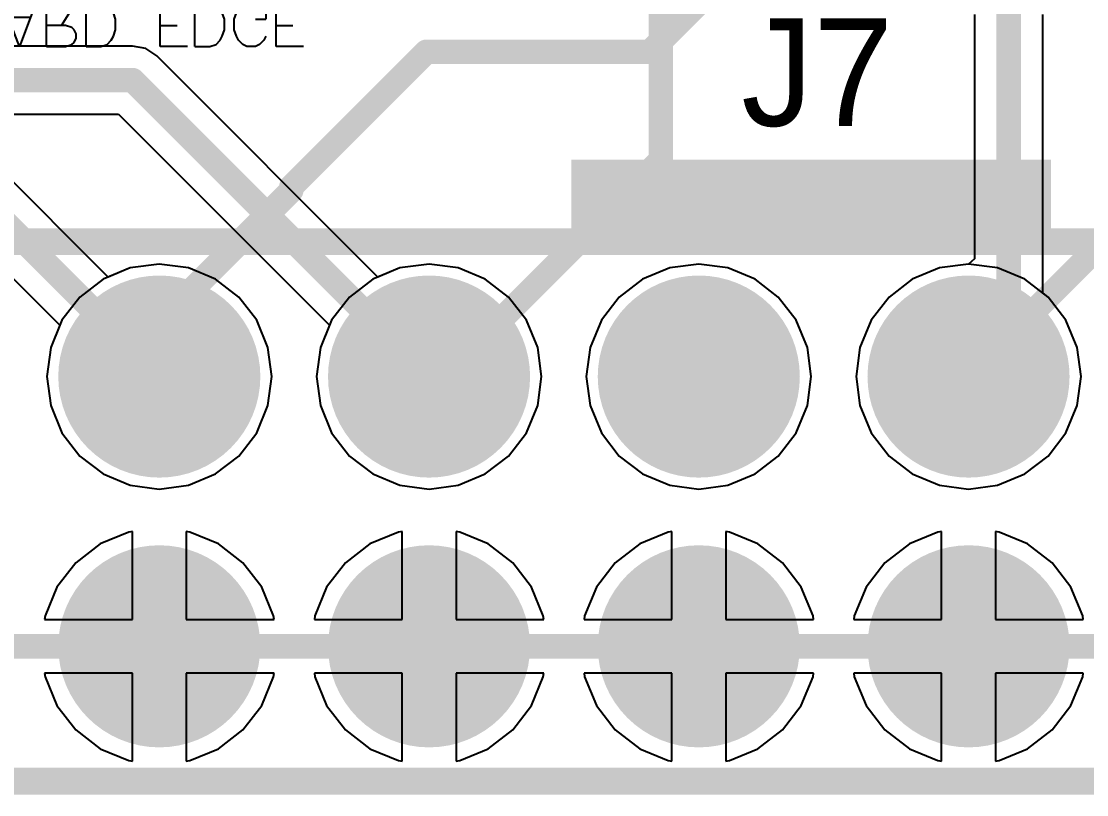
# Model space of a CAD drawing. Header units: millimetres. Extents: x 0 to 7.44, y -3.03 to 0.
# Drawn here: x 4.2882 to 4.6832, y -2.4684 to -2.1817 of the extents above; entities that cross this region are included whole.
import ezdxf

# ---------------------------------------------------------------- set-up
doc = ezdxf.new("R2010")
doc.units = ezdxf.units.MM
doc.header["$MEASUREMENT"] = 0
for name, color, linetype in [('BottomLayer', 5, 'Continuous'), ('BottomOverlay', 54, 'Continuous'), ('BottomSolder', 6, 'Continuous'), ('Mechanical2', 216, 'Continuous'), ('MidLayer1', 16, 'Continuous'), ('MidLayer2', 76, 'Continuous'), ('MultiLayer', 9, 'Continuous'), ('PadHoleLayer', 156, 'Continuous'), ('TopLayer', 1, 'Continuous'), ('TopOverlay', 2, 'Continuous'), ('TopSolder', 216, 'Continuous')]:
    doc.layers.add(name, color=color, linetype=linetype)

# ---------------------------------------------------------------- blocks, each defined once
blk = doc.blocks.new('90131_0130_30')
at = {"layer": 'BottomLayer', "const_width": 0.03346}
for points in [[(-0.06673, 0.05, 1), (-0.03327, 0.05, 1)], [(0.03327, 0.05, 1), (0.06673, 0.05, 1)], [(0.13327, 0.05, 1), (0.16673, 0.05, 1)], [(0.23327, 0.05, 1), (0.26673, 0.05, 1)], [(-0.06673, -0.05, 1), (-0.03327, -0.05, 1)], [(0.03327, -0.05, 1), (0.06673, -0.05, 1)], [(0.13327, -0.05, 1), (0.16673, -0.05, 1)], [(0.23327, -0.05, 1), (0.26673, -0.05, 1)]]:
    blk.add_lwpolyline(points, format="xyb", close=True, dxfattribs=at)
at = {"layer": 'BottomSolder', "const_width": 0.03746}
for points in [[(-0.06873, 0.05, 1), (-0.03127, 0.05, 1)], [(0.03127, 0.05, 1), (0.06873, 0.05, 1)], [(0.13127, 0.05, 1), (0.16873, 0.05, 1)], [(0.23127, 0.05, 1), (0.26873, 0.05, 1)], [(-0.06873, -0.05, 1), (-0.03127, -0.05, 1)], [(0.03127, -0.05, 1), (0.06873, -0.05, 1)], [(0.13127, -0.05, 1), (0.16873, -0.05, 1)], [(0.23127, -0.05, 1), (0.26873, -0.05, 1)]]:
    blk.add_lwpolyline(points, format="xyb", close=True, dxfattribs=at)
at = {"layer": 'MidLayer1', "const_width": 0.03346}
for points in [[(-0.06673, 0.05, 1), (-0.03327, 0.05, 1)], [(0.03327, 0.05, 1), (0.06673, 0.05, 1)], [(0.13327, 0.05, 1), (0.16673, 0.05, 1)], [(0.23327, 0.05, 1), (0.26673, 0.05, 1)], [(-0.06673, -0.05, 1), (-0.03327, -0.05, 1)], [(0.03327, -0.05, 1), (0.06673, -0.05, 1)], [(0.13327, -0.05, 1), (0.16673, -0.05, 1)], [(0.23327, -0.05, 1), (0.26673, -0.05, 1)]]:
    blk.add_lwpolyline(points, format="xyb", close=True, dxfattribs=at)
at = {"layer": 'MidLayer2', "const_width": 0.03346}
for points in [[(-0.06673, 0.05, 1), (-0.03327, 0.05, 1)], [(0.03327, 0.05, 1), (0.06673, 0.05, 1)], [(0.13327, 0.05, 1), (0.16673, 0.05, 1)], [(0.23327, 0.05, 1), (0.26673, 0.05, 1)], [(-0.06673, -0.05, 1), (-0.03327, -0.05, 1)], [(0.03327, -0.05, 1), (0.06673, -0.05, 1)], [(0.13327, -0.05, 1), (0.16673, -0.05, 1)], [(0.23327, -0.05, 1), (0.26673, -0.05, 1)]]:
    blk.add_lwpolyline(points, format="xyb", close=True, dxfattribs=at)
at = {"layer": 'MultiLayer', "const_width": 0.03346}
for points in [[(-0.06673, 0.05, 1), (-0.03327, 0.05, 1)], [(0.03327, 0.05, 1), (0.06673, 0.05, 1)], [(0.13327, 0.05, 1), (0.16673, 0.05, 1)], [(0.23327, 0.05, 1), (0.26673, 0.05, 1)], [(-0.06673, -0.05, 1), (-0.03327, -0.05, 1)], [(0.03327, -0.05, 1), (0.06673, -0.05, 1)], [(0.13327, -0.05, 1), (0.16673, -0.05, 1)], [(0.23327, -0.05, 1), (0.26673, -0.05, 1)]]:
    blk.add_lwpolyline(points, format="xyb", close=True, dxfattribs=at)
at = {"layer": 'PadHoleLayer', "const_width": 0.02165}
for points in [[(-0.06083, 0.05, 1), (-0.03917, 0.05, 1)], [(0.03917, 0.05, 1), (0.06083, 0.05, 1)], [(0.13917, 0.05, 1), (0.16083, 0.05, 1)], [(0.23917, 0.05, 1), (0.26083, 0.05, 1)], [(-0.06083, -0.05, 1), (-0.03917, -0.05, 1)], [(0.03917, -0.05, 1), (0.06083, -0.05, 1)], [(0.13917, -0.05, 1), (0.16083, -0.05, 1)], [(0.23917, -0.05, 1), (0.26083, -0.05, 1)]]:
    blk.add_lwpolyline(points, format="xyb", close=True, dxfattribs=at)
at = {"layer": 'TopLayer', "const_width": 0.03346}
for points in [[(-0.06673, 0.05, 1), (-0.03327, 0.05, 1)], [(0.03327, 0.05, 1), (0.06673, 0.05, 1)], [(0.13327, 0.05, 1), (0.16673, 0.05, 1)], [(0.23327, 0.05, 1), (0.26673, 0.05, 1)], [(-0.06673, -0.05, 1), (-0.03327, -0.05, 1)], [(0.03327, -0.05, 1), (0.06673, -0.05, 1)], [(0.13327, -0.05, 1), (0.16673, -0.05, 1)], [(0.23327, -0.05, 1), (0.26673, -0.05, 1)]]:
    blk.add_lwpolyline(points, format="xyb", close=True, dxfattribs=at)
at = {"layer": 'TopOverlay', "const_width": 0.01}
for points in [[(0.5, 0.1), (-0.5, 0.1)], [(0.5, -0.1), (-0.5, -0.1)]]:
    blk.add_lwpolyline(points, dxfattribs=at)
at = {"layer": 'TopSolder', "const_width": 0.03746}
for points in [[(-0.06873, 0.05, 1), (-0.03127, 0.05, 1)], [(0.03127, 0.05, 1), (0.06873, 0.05, 1)], [(0.13127, 0.05, 1), (0.16873, 0.05, 1)], [(0.23127, 0.05, 1), (0.26873, 0.05, 1)], [(-0.06873, -0.05, 1), (-0.03127, -0.05, 1)], [(0.03127, -0.05, 1), (0.06873, -0.05, 1)], [(0.13127, -0.05, 1), (0.16873, -0.05, 1)], [(0.23127, -0.05, 1), (0.26873, -0.05, 1)]]:
    blk.add_lwpolyline(points, format="xyb", close=True, dxfattribs=at)
blk = doc.blocks.new('51022_0300_B_36')
at = {"layer": 'BottomLayer', "const_width": 0.03346}
for points in [[(-0.01673, 0.025, 1), (0.01673, 0.025, 1)], [(0.08327, 0.025, 1), (0.11673, 0.025, 1)]]:
    blk.add_lwpolyline(points, format="xyb", close=True, dxfattribs=at)
at = {"layer": 'BottomLayer'}
blk.add_solid([(-0.13346, -0.00846), (-0.06654, -0.00846), (-0.13346, 0.05846), (-0.06654, 0.05846)], dxfattribs=at)
at = {"layer": 'BottomOverlay', "const_width": 0.01}
for points in [[(-0.14998, -0.025), (-0.14998, 0.075)], [(-0.14998, 0.075), (0.14998, 0.075)], [(0.14998, -0.025), (0.14998, 0.075)], [(-0.14998, -0.025), (0.14998, -0.025)]]:
    blk.add_lwpolyline(points, dxfattribs=at)
at = {"layer": 'BottomOverlay', "const_width": 0.005}
for points in [[(-0.15248, 0.075, 1), (-0.14748, 0.075, 1)], [(-0.15248, 0.075, 1), (-0.14748, 0.075, 1)], [(0.14748, 0.075, 1), (0.15248, 0.075, 1)], [(0.14748, 0.075, 1), (0.15248, 0.075, 1)], [(-0.15248, -0.025, 1), (-0.14748, -0.025, 1)], [(-0.15248, -0.025, 1), (-0.14748, -0.025, 1)], [(0.14748, -0.025, 1), (0.15248, -0.025, 1)], [(0.14748, -0.025, 1), (0.15248, -0.025, 1)]]:
    blk.add_lwpolyline(points, format="xyb", close=True, dxfattribs=at)
at = {"layer": 'BottomSolder', "const_width": 0.03746}
for points in [[(-0.01873, 0.025, 1), (0.01873, 0.025, 1)], [(0.08127, 0.025, 1), (0.11873, 0.025, 1)]]:
    blk.add_lwpolyline(points, format="xyb", close=True, dxfattribs=at)
at = {"layer": 'BottomSolder'}
blk.add_solid([(-0.13746, -0.01246), (-0.06254, -0.01246), (-0.13746, 0.06246), (-0.06254, 0.06246)], dxfattribs=at)
at = {"layer": 'Mechanical2'}
for p, q in [((-0.08588, -0.05582), (-0.08588, -0.03942)), ((-0.07885, -0.03942), (-0.08588, -0.03942)), ((-0.07651, -0.0402), (-0.07885, -0.03942)), ((-0.06815, -0.0402), (-0.06659, -0.03942)), ((-0.06659, -0.03942), (-0.06346, -0.03942)), ((-0.06346, -0.03942), (-0.0619, -0.0402)), ((-0.0487, -0.05582), (-0.05495, -0.03942)), ((-0.04245, -0.03942), (-0.0487, -0.05582)), ((-0.03863, -0.05582), (-0.03863, -0.03942)), ((-0.03316, -0.04801), (-0.02769, -0.03942)), ((-0.02402, -0.05582), (-0.02402, -0.03942)), ((-0.01855, -0.03942), (-0.02402, -0.03942)), ((-0.01621, -0.0402), (-0.01855, -0.03942)), ((0.00347, -0.05582), (0.00347, -0.03942)), ((0.00347, -0.03942), (0.01362, -0.03942)), ((0.01636, -0.05582), (0.01636, -0.03942)), ((0.02182, -0.03942), (0.01636, -0.03942)), ((0.02417, -0.0402), (0.02182, -0.03942)), ((0.03409, -0.0402), (0.03565, -0.03942)), ((0.03565, -0.03942), (0.03877, -0.03942)), ((0.03877, -0.03942), (0.04033, -0.0402)), ((0.04643, -0.05582), (0.04643, -0.03942)), ((0.04643, -0.03942), (0.05658, -0.03942)), ((-0.07573, -0.04098), (-0.07651, -0.0402)), ((-0.07494, -0.04255), (-0.07573, -0.04098)), ((-0.07494, -0.04489), (-0.07494, -0.04255)), ((-0.07127, -0.04567), (-0.07049, -0.04333)), ((-0.07049, -0.04333), (-0.06971, -0.04177)), ((-0.06971, -0.04177), (-0.06815, -0.0402)), ((-0.0619, -0.0402), (-0.06034, -0.04177)), ((-0.06034, -0.04177), (-0.05956, -0.04333)), ((-0.05956, -0.04333), (-0.05878, -0.04567)), ((-0.01465, -0.04177), (-0.01621, -0.0402)), ((-0.01387, -0.04333), (-0.01465, -0.04177)), ((-0.01309, -0.04567), (-0.01387, -0.04333)), ((0.02573, -0.04177), (0.02417, -0.0402)), ((0.02651, -0.04333), (0.02573, -0.04177)), ((0.02729, -0.04567), (0.02651, -0.04333)), ((0.03096, -0.04567), (0.03174, -0.04333)), ((0.03174, -0.04333), (0.03252, -0.04177)), ((0.03252, -0.04177), (0.03409, -0.0402)), ((0.04033, -0.0402), (0.0419, -0.04177)), ((0.0419, -0.04177), (0.04268, -0.04333)), ((0.04268, -0.04333), (0.04268, -0.04567)), ((-0.07885, -0.04801), (-0.07651, -0.04723)), ((-0.07651, -0.04723), (-0.07573, -0.04645)), ((-0.07573, -0.04645), (-0.07494, -0.04489)), ((-0.07127, -0.04958), (-0.07127, -0.04567)), ((-0.05878, -0.04567), (-0.05878, -0.04958)), ((-0.05261, -0.04489), (-0.0448, -0.04489)), ((-0.01309, -0.04958), (-0.01309, -0.04567)), ((0.02729, -0.04958), (0.02729, -0.04567)), ((0.03096, -0.04958), (0.03096, -0.04567)), ((0.03877, -0.04567), (0.04268, -0.04567)), ((-0.08588, -0.04801), (-0.07885, -0.04801)), ((-0.07651, -0.04879), (-0.07885, -0.04801)), ((-0.07573, -0.04958), (-0.07651, -0.04879)), ((-0.07494, -0.05114), (-0.07573, -0.04958)), ((-0.07494, -0.0527), (-0.07494, -0.05114)), ((-0.07049, -0.05192), (-0.07127, -0.04958)), ((-0.05878, -0.04958), (-0.05956, -0.05192)), ((-0.0316, -0.04801), (-0.03863, -0.04801)), ((-0.02925, -0.04879), (-0.0316, -0.04801)), ((-0.02847, -0.04958), (-0.02925, -0.04879)), ((-0.02769, -0.05114), (-0.02847, -0.04958)), ((-0.02769, -0.0527), (-0.02769, -0.05114)), ((-0.01387, -0.05192), (-0.01309, -0.04958)), ((0.00347, -0.04801), (0.00972, -0.04801)), ((0.02651, -0.05192), (0.02729, -0.04958)), ((0.03174, -0.05192), (0.03096, -0.04958)), ((0.04643, -0.04801), (0.05267, -0.04801)), ((-0.07885, -0.05582), (-0.07651, -0.05504)), ((-0.07651, -0.05504), (-0.07573, -0.05426)), ((-0.07573, -0.05426), (-0.07494, -0.0527)), ((-0.06971, -0.05348), (-0.07049, -0.05192)), ((-0.06815, -0.05504), (-0.06971, -0.05348)), ((-0.06659, -0.05582), (-0.06815, -0.05504)), ((-0.0619, -0.05504), (-0.06346, -0.05582)), ((-0.06034, -0.05348), (-0.0619, -0.05504)), ((-0.05956, -0.05192), (-0.06034, -0.05348)), ((-0.0316, -0.05582), (-0.02925, -0.05504)), ((-0.02925, -0.05504), (-0.02847, -0.05426)), ((-0.02847, -0.05426), (-0.02769, -0.0527)), ((-0.01855, -0.05582), (-0.01621, -0.05504)), ((-0.01621, -0.05504), (-0.01465, -0.05348)), ((-0.01465, -0.05348), (-0.01387, -0.05192)), ((0.02182, -0.05582), (0.02417, -0.05504)), ((0.02417, -0.05504), (0.02573, -0.05348)), ((0.02573, -0.05348), (0.02651, -0.05192)), ((0.03252, -0.05348), (0.03174, -0.05192)), ((0.03409, -0.05504), (0.03252, -0.05348)), ((0.03565, -0.05582), (0.03409, -0.05504)), ((0.04033, -0.05504), (0.03877, -0.05582)), ((0.0419, -0.05348), (0.04033, -0.05504)), ((0.04268, -0.05192), (0.0419, -0.05348)), ((-0.08588, -0.05582), (-0.07885, -0.05582)), ((-0.06346, -0.05582), (-0.06659, -0.05582)), ((-0.03863, -0.05582), (-0.0316, -0.05582)), ((-0.02402, -0.05582), (-0.01855, -0.05582)), ((0.01362, -0.05582), (0.00347, -0.05582)), ((0.01636, -0.05582), (0.02182, -0.05582)), ((0.03877, -0.05582), (0.03565, -0.05582)), ((0.05658, -0.05582), (0.04643, -0.05582))]:
    blk.add_line(p, q, dxfattribs=at)
at = {"layer": 'Mechanical2', "const_width": 0.01}
blk.add_lwpolyline([(-0.18937, -0.03485), (0.18937, -0.03485)], dxfattribs=at)
at = {"layer": 'Mechanical2', "const_width": 0.005}
for points in [[(-0.19187, -0.03485, 1), (-0.18687, -0.03485, 1)], [(0.18687, -0.03485, 1), (0.19187, -0.03485, 1)]]:
    blk.add_lwpolyline(points, format="xyb", close=True, dxfattribs=at)
at = {"layer": 'MidLayer1', "const_width": 0.03346}
for points in [[(-0.01673, 0.025, 1), (0.01673, 0.025, 1)], [(0.08327, 0.025, 1), (0.11673, 0.025, 1)]]:
    blk.add_lwpolyline(points, format="xyb", close=True, dxfattribs=at)
at = {"layer": 'MidLayer1'}
blk.add_solid([(-0.13346, -0.00846), (-0.06654, -0.00846), (-0.13346, 0.05846), (-0.06654, 0.05846)], dxfattribs=at)
at = {"layer": 'MidLayer2', "const_width": 0.03346}
for points in [[(-0.01673, 0.025, 1), (0.01673, 0.025, 1)], [(0.08327, 0.025, 1), (0.11673, 0.025, 1)]]:
    blk.add_lwpolyline(points, format="xyb", close=True, dxfattribs=at)
at = {"layer": 'MidLayer2'}
blk.add_solid([(-0.13346, -0.00846), (-0.06654, -0.00846), (-0.13346, 0.05846), (-0.06654, 0.05846)], dxfattribs=at)
at = {"layer": 'MultiLayer', "const_width": 0.03346}
for points in [[(-0.01673, 0.025, 1), (0.01673, 0.025, 1)], [(0.08327, 0.025, 1), (0.11673, 0.025, 1)]]:
    blk.add_lwpolyline(points, format="xyb", close=True, dxfattribs=at)
at = {"layer": 'MultiLayer'}
blk.add_solid([(-0.13346, -0.00846), (-0.06654, -0.00846), (-0.13346, 0.05846), (-0.06654, 0.05846)], dxfattribs=at)
at = {"layer": 'PadHoleLayer', "const_width": 0.02165}
for points in [[(-0.11083, 0.025, 1), (-0.08917, 0.025, 1)], [(-0.01083, 0.025, 1), (0.01083, 0.025, 1)], [(0.08917, 0.025, 1), (0.11083, 0.025, 1)]]:
    blk.add_lwpolyline(points, format="xyb", close=True, dxfattribs=at)
at = {"layer": 'TopLayer', "const_width": 0.03346}
for points in [[(-0.01673, 0.025, 1), (0.01673, 0.025, 1)], [(0.08327, 0.025, 1), (0.11673, 0.025, 1)]]:
    blk.add_lwpolyline(points, format="xyb", close=True, dxfattribs=at)
at = {"layer": 'TopLayer'}
blk.add_solid([(-0.13346, -0.00846), (-0.06654, -0.00846), (-0.13346, 0.05846), (-0.06654, 0.05846)], dxfattribs=at)
at = {"layer": 'TopSolder', "const_width": 0.03746}
for points in [[(-0.01873, 0.025, 1), (0.01873, 0.025, 1)], [(0.08127, 0.025, 1), (0.11873, 0.025, 1)]]:
    blk.add_lwpolyline(points, format="xyb", close=True, dxfattribs=at)
at = {"layer": 'TopSolder'}
blk.add_solid([(-0.13746, -0.01246), (-0.06254, -0.01246), (-0.13746, 0.06246), (-0.06254, 0.06246)], dxfattribs=at)

msp = doc.modelspace()

# ---------------------------------------------------------------- linework, layer by layer
at = {"layer": 'BottomLayer'}
for p, q in [((4.64159, -2.17913), (4.64159, -2.26974)), ((4.66688, -2.28239), (4.66688, -2.17913)), ((4.32949, -2.19086), (4.04931, -2.19086)), ((4.33433, -2.19182), (4.32949, -2.19086)), ((4.33843, -2.19456), (4.33433, -2.19182)), ((4.42038, -2.27651), (4.33843, -2.19456)), ((4.04407, -2.21615), (4.32425, -2.21615)), ((4.32425, -2.21615), (4.40249, -2.29439)), ((4.32038, -2.27651), (4.27348, -2.22961)), ((4.2593, -2.2512), (4.30249, -2.29439)), ((4.64159, -2.26974), (4.63937, -2.27169)), ((4.32858, -2.27311), (4.32038, -2.27651)), ((4.33937, -2.27169), (4.32858, -2.27311)), ((4.35016, -2.27311), (4.33937, -2.27169)), ((4.36022, -2.27728), (4.35016, -2.27311)), ((4.42858, -2.27311), (4.42038, -2.27651)), ((4.43937, -2.27169), (4.42858, -2.27311)), ((4.45016, -2.27311), (4.43937, -2.27169)), ((4.46022, -2.27728), (4.45016, -2.27311)), ((4.52858, -2.27311), (4.51852, -2.27728)), ((4.53937, -2.27169), (4.52858, -2.27311)), ((4.55016, -2.27311), (4.53937, -2.27169)), ((4.56022, -2.27728), (4.55016, -2.27311)), ((4.62858, -2.27311), (4.61852, -2.27728)), ((4.63937, -2.27169), (4.62858, -2.27311)), ((4.36885, -2.2839), (4.36022, -2.27728)), ((4.46885, -2.2839), (4.46022, -2.27728)), ((4.51852, -2.27728), (4.50989, -2.2839)), ((4.56885, -2.2839), (4.56022, -2.27728)), ((4.61852, -2.27728), (4.60989, -2.2839)), ((4.66885, -2.2839), (4.66688, -2.28239)), ((4.37548, -2.29254), (4.36885, -2.2839)), ((4.47548, -2.29254), (4.46885, -2.2839)), ((4.50989, -2.2839), (4.50326, -2.29254)), ((4.57548, -2.29254), (4.56885, -2.2839)), ((4.60989, -2.2839), (4.60326, -2.29254)), ((4.67548, -2.29254), (4.66885, -2.2839)), ((4.30249, -2.29439), (4.2991, -2.30259)), ((4.37964, -2.30259), (4.37548, -2.29254)), ((4.40249, -2.29439), (4.3991, -2.30259)), ((4.47964, -2.30259), (4.47548, -2.29254)), ((4.50326, -2.29254), (4.4991, -2.30259)), ((4.57964, -2.30259), (4.57548, -2.29254)), ((4.60326, -2.29254), (4.5991, -2.30259)), ((4.67964, -2.30259), (4.67548, -2.29254)), ((4.2991, -2.30259), (4.29767, -2.31339)), ((4.38107, -2.31339), (4.37964, -2.30259)), ((4.3991, -2.30259), (4.39767, -2.31339)), ((4.48107, -2.31339), (4.47964, -2.30259)), ((4.4991, -2.30259), (4.49767, -2.31339)), ((4.58107, -2.31339), (4.57964, -2.30259)), ((4.5991, -2.30259), (4.59767, -2.31339)), ((4.68107, -2.31339), (4.67964, -2.30259)), ((4.29767, -2.31339), (4.2991, -2.32418)), ((4.37964, -2.32418), (4.38107, -2.31339)), ((4.39767, -2.31339), (4.3991, -2.32418)), ((4.47964, -2.32418), (4.48107, -2.31339)), ((4.49767, -2.31339), (4.4991, -2.32418)), ((4.57964, -2.32418), (4.58107, -2.31339)), ((4.59767, -2.31339), (4.5991, -2.32418)), ((4.67964, -2.32418), (4.68107, -2.31339)), ((4.2991, -2.32418), (4.30326, -2.33423)), ((4.37548, -2.33423), (4.37964, -2.32418)), ((4.3991, -2.32418), (4.40326, -2.33423)), ((4.47548, -2.33423), (4.47964, -2.32418)), ((4.4991, -2.32418), (4.50326, -2.33423)), ((4.57548, -2.33423), (4.57964, -2.32418)), ((4.5991, -2.32418), (4.60326, -2.33423)), ((4.67548, -2.33423), (4.67964, -2.32418)), ((4.30326, -2.33423), (4.30989, -2.34287)), ((4.36885, -2.34287), (4.37548, -2.33423)), ((4.40326, -2.33423), (4.40989, -2.34287)), ((4.46885, -2.34287), (4.47548, -2.33423)), ((4.50326, -2.33423), (4.50989, -2.34287)), ((4.56885, -2.34287), (4.57548, -2.33423)), ((4.60326, -2.33423), (4.60989, -2.34287)), ((4.66885, -2.34287), (4.67548, -2.33423)), ((4.30989, -2.34287), (4.31852, -2.3495)), ((4.36022, -2.3495), (4.36885, -2.34287)), ((4.40989, -2.34287), (4.41852, -2.3495)), ((4.46022, -2.3495), (4.46885, -2.34287)), ((4.50989, -2.34287), (4.51852, -2.3495)), ((4.56022, -2.3495), (4.56885, -2.34287)), ((4.60989, -2.34287), (4.61852, -2.3495)), ((4.66022, -2.3495), (4.66885, -2.34287)), ((4.31852, -2.3495), (4.32858, -2.35366)), ((4.35016, -2.35366), (4.36022, -2.3495)), ((4.41852, -2.3495), (4.42858, -2.35366)), ((4.45016, -2.35366), (4.46022, -2.3495)), ((4.51852, -2.3495), (4.52858, -2.35366)), ((4.55016, -2.35366), (4.56022, -2.3495)), ((4.61852, -2.3495), (4.62858, -2.35366)), ((4.65016, -2.35366), (4.66022, -2.3495)), ((4.32858, -2.35366), (4.33937, -2.35508)), ((4.33937, -2.35508), (4.35016, -2.35366)), ((4.42858, -2.35366), (4.43937, -2.35508)), ((4.43937, -2.35508), (4.45016, -2.35366)), ((4.52858, -2.35366), (4.53937, -2.35508)), ((4.53937, -2.35508), (4.55016, -2.35366)), ((4.62858, -2.35366), (4.63937, -2.35508)), ((4.63937, -2.35508), (4.65016, -2.35366)), ((4.32802, -2.37104), (4.31745, -2.37542)), ((4.32937, -2.37086), (4.32802, -2.37104)), ((4.32937, -2.40339), (4.32937, -2.37086)), ((4.35072, -2.37104), (4.34937, -2.37086)), ((4.34937, -2.37086), (4.34937, -2.40339)), ((4.36129, -2.37542), (4.35072, -2.37104)), ((4.42802, -2.37104), (4.41745, -2.37542)), ((4.42937, -2.37086), (4.42802, -2.37104)), ((4.42937, -2.40339), (4.42937, -2.37086)), ((4.45072, -2.37104), (4.44937, -2.37086)), ((4.44937, -2.37086), (4.44937, -2.40339)), ((4.46129, -2.37542), (4.45072, -2.37104)), ((4.52802, -2.37104), (4.51745, -2.37542)), ((4.52937, -2.37086), (4.52802, -2.37104)), ((4.52937, -2.40339), (4.52937, -2.37086)), ((4.55072, -2.37104), (4.54937, -2.37086)), ((4.54937, -2.37086), (4.54937, -2.40339)), ((4.56129, -2.37542), (4.55072, -2.37104)), ((4.62802, -2.37104), (4.61745, -2.37542)), ((4.62937, -2.37086), (4.62802, -2.37104)), ((4.62937, -2.40339), (4.62937, -2.37086)), ((4.65072, -2.37104), (4.64937, -2.37086)), ((4.64937, -2.37086), (4.64937, -2.40339)), ((4.66129, -2.37542), (4.65072, -2.37104)), ((4.31745, -2.37542), (4.30837, -2.38239)), ((4.37037, -2.38239), (4.36129, -2.37542)), ((4.41745, -2.37542), (4.40837, -2.38239)), ((4.47037, -2.38239), (4.46129, -2.37542)), ((4.51745, -2.37542), (4.50837, -2.38239)), ((4.57037, -2.38239), (4.56129, -2.37542)), ((4.61745, -2.37542), (4.60837, -2.38239)), ((4.67037, -2.38239), (4.66129, -2.37542)), ((4.30837, -2.38239), (4.3014, -2.39147)), ((4.37734, -2.39147), (4.37037, -2.38239)), ((4.40837, -2.38239), (4.4014, -2.39147)), ((4.47734, -2.39147), (4.47037, -2.38239)), ((4.50837, -2.38239), (4.5014, -2.39147)), ((4.57734, -2.39147), (4.57037, -2.38239)), ((4.60837, -2.38239), (4.6014, -2.39147)), ((4.67734, -2.39147), (4.67037, -2.38239)), ((4.3014, -2.39147), (4.29702, -2.40204)), ((4.38172, -2.40204), (4.37734, -2.39147)), ((4.4014, -2.39147), (4.39702, -2.40204)), ((4.48172, -2.40204), (4.47734, -2.39147)), ((4.5014, -2.39147), (4.49702, -2.40204)), ((4.58172, -2.40204), (4.57734, -2.39147)), ((4.6014, -2.39147), (4.59702, -2.40204)), ((4.68172, -2.40204), (4.67734, -2.39147)), ((4.29702, -2.40204), (4.29685, -2.40339)), ((4.29685, -2.40339), (4.32937, -2.40339)), ((4.34937, -2.40339), (4.38189, -2.40339)), ((4.38189, -2.40339), (4.38172, -2.40204)), ((4.39702, -2.40204), (4.39685, -2.40339)), ((4.39685, -2.40339), (4.42937, -2.40339)), ((4.44937, -2.40339), (4.48189, -2.40339)), ((4.48189, -2.40339), (4.48172, -2.40204)), ((4.49702, -2.40204), (4.49685, -2.40339)), ((4.49685, -2.40339), (4.52937, -2.40339)), ((4.54937, -2.40339), (4.58189, -2.40339)), ((4.58189, -2.40339), (4.58172, -2.40204)), ((4.59702, -2.40204), (4.59685, -2.40339)), ((4.59685, -2.40339), (4.62937, -2.40339)), ((4.64937, -2.40339), (4.68189, -2.40339)), ((4.68189, -2.40339), (4.68172, -2.40204)), ((4.32937, -2.42339), (4.29685, -2.42339)), ((4.29685, -2.42339), (4.29702, -2.42473)), ((4.29702, -2.42473), (4.3014, -2.43531)), ((4.32937, -2.45591), (4.32937, -2.42339)), ((4.38189, -2.42339), (4.34937, -2.42339)), ((4.34937, -2.42339), (4.34937, -2.45591)), ((4.37734, -2.43531), (4.38172, -2.42473)), ((4.38172, -2.42473), (4.38189, -2.42339)), ((4.42937, -2.42339), (4.39685, -2.42339)), ((4.39685, -2.42339), (4.39702, -2.42473)), ((4.39702, -2.42473), (4.4014, -2.43531)), ((4.42937, -2.45591), (4.42937, -2.42339)), ((4.48189, -2.42339), (4.44937, -2.42339)), ((4.44937, -2.42339), (4.44937, -2.45591)), ((4.47734, -2.43531), (4.48172, -2.42473)), ((4.48172, -2.42473), (4.48189, -2.42339)), ((4.52937, -2.42339), (4.49685, -2.42339)), ((4.49685, -2.42339), (4.49702, -2.42473)), ((4.49702, -2.42473), (4.5014, -2.43531)), ((4.52937, -2.45591), (4.52937, -2.42339)), ((4.58189, -2.42339), (4.54937, -2.42339)), ((4.54937, -2.42339), (4.54937, -2.45591)), ((4.57734, -2.43531), (4.58172, -2.42473)), ((4.58172, -2.42473), (4.58189, -2.42339)), ((4.62937, -2.42339), (4.59685, -2.42339)), ((4.59685, -2.42339), (4.59702, -2.42473)), ((4.59702, -2.42473), (4.6014, -2.43531)), ((4.62937, -2.45591), (4.62937, -2.42339)), ((4.68189, -2.42339), (4.64937, -2.42339)), ((4.64937, -2.42339), (4.64937, -2.45591)), ((4.67734, -2.43531), (4.68172, -2.42473)), ((4.68172, -2.42473), (4.68189, -2.42339)), ((4.3014, -2.43531), (4.30837, -2.44439)), ((4.37037, -2.44439), (4.37734, -2.43531)), ((4.4014, -2.43531), (4.40837, -2.44439)), ((4.47037, -2.44439), (4.47734, -2.43531)), ((4.5014, -2.43531), (4.50837, -2.44439)), ((4.57037, -2.44439), (4.57734, -2.43531)), ((4.6014, -2.43531), (4.60837, -2.44439)), ((4.67037, -2.44439), (4.67734, -2.43531)), ((4.30837, -2.44439), (4.31745, -2.45135)), ((4.36129, -2.45135), (4.37037, -2.44439)), ((4.40837, -2.44439), (4.41745, -2.45135)), ((4.46129, -2.45135), (4.47037, -2.44439)), ((4.50837, -2.44439), (4.51745, -2.45135)), ((4.56129, -2.45135), (4.57037, -2.44439)), ((4.60837, -2.44439), (4.61745, -2.45135)), ((4.66129, -2.45135), (4.67037, -2.44439)), ((4.31745, -2.45135), (4.32802, -2.45573)), ((4.35072, -2.45573), (4.36129, -2.45135)), ((4.41745, -2.45135), (4.42802, -2.45573)), ((4.45072, -2.45573), (4.46129, -2.45135)), ((4.51745, -2.45135), (4.52802, -2.45573)), ((4.55072, -2.45573), (4.56129, -2.45135)), ((4.61745, -2.45135), (4.62802, -2.45573)), ((4.65072, -2.45573), (4.66129, -2.45135)), ((4.32802, -2.45573), (4.32937, -2.45591)), ((4.34937, -2.45591), (4.35072, -2.45573)), ((4.42802, -2.45573), (4.42937, -2.45591)), ((4.44937, -2.45591), (4.45072, -2.45573)), ((4.52802, -2.45573), (4.52937, -2.45591)), ((4.54937, -2.45591), (4.55072, -2.45573)), ((4.62802, -2.45573), (4.62937, -2.45591)), ((4.64937, -2.45591), (4.65072, -2.45573))]:
    msp.add_line(p, q, dxfattribs=at)
at = {"layer": 'BottomLayer', "const_width": 0.00906}
for points in [[(4.65424, -2.29852), (4.65424, -2.14702)], [(4.04407, -2.2035), (4.32949, -2.2035)], [(4.32949, -2.2035), (4.43937, -2.31339)], [(4.26454, -2.23856), (4.33937, -2.31339)], [(4.63937, -2.31339), (4.65424, -2.29852)], [(4.23937, -2.41339), (4.33937, -2.41339)], [(4.33937, -2.41339), (4.43937, -2.41339)], [(4.43937, -2.41339), (4.53937, -2.41339)], [(4.53937, -2.41339), (4.63937, -2.41339)], [(4.63937, -2.41339), (4.73937, -2.41339)]]:
    msp.add_lwpolyline(points, dxfattribs=at)
at = {"layer": 'BottomLayer', "const_width": 0.00453}
for points in [[(4.32722, -2.2035, 1), (4.33175, -2.2035, 1)], [(4.32722, -2.2035, 1), (4.33175, -2.2035, 1)], [(4.65197, -2.29852, 1), (4.6565, -2.29852, 1)], [(4.65197, -2.29852, 1), (4.6565, -2.29852, 1)], [(4.33711, -2.31339, 1), (4.34163, -2.31339, 1)], [(4.43711, -2.31339, 1), (4.44163, -2.31339, 1)], [(4.63711, -2.31339, 1), (4.64163, -2.31339, 1)], [(4.33711, -2.41339, 1), (4.34163, -2.41339, 1)], [(4.33711, -2.41339, 1), (4.34163, -2.41339, 1)], [(4.43711, -2.41339, 1), (4.44163, -2.41339, 1)], [(4.43711, -2.41339, 1), (4.44163, -2.41339, 1)], [(4.53711, -2.41339, 1), (4.54163, -2.41339, 1)], [(4.53711, -2.41339, 1), (4.54163, -2.41339, 1)], [(4.63711, -2.41339, 1), (4.64163, -2.41339, 1)], [(4.63711, -2.41339, 1), (4.64163, -2.41339, 1)]]:
    msp.add_lwpolyline(points, format="xyb", close=True, dxfattribs=at)
at = {"layer": 'MidLayer1', "const_width": 0.00906}
for points in [[(4.52134, -2.19298), (4.63786, -2.07646)], [(4.3883, -2.24309), (4.43841, -2.19298)], [(4.43841, -2.19298), (4.52134, -2.19298)], [(4.3883, -2.2444), (4.3883, -2.24309)], [(4.32761, -2.30509), (4.3883, -2.2444)], [(4.32761, -2.30509), (4.33764, -2.31512)], [(4.33937, -2.31685), (4.33937, -2.31339)], [(4.33764, -2.31512), (4.33937, -2.31685)]]:
    msp.add_lwpolyline(points, dxfattribs=at)
at = {"layer": 'MidLayer1', "const_width": 0.00453}
for points in [[(4.43614, -2.19298, 1), (4.44067, -2.19298, 1)], [(4.43614, -2.19298, 1), (4.44067, -2.19298, 1)], [(4.51908, -2.19298, 1), (4.52361, -2.19298, 1)], [(4.51908, -2.19298, 1), (4.52361, -2.19298, 1)], [(4.38603, -2.24309, 1), (4.39056, -2.24309, 1)], [(4.38603, -2.24309, 1), (4.39056, -2.24309, 1)], [(4.38603, -2.2444, 1), (4.39056, -2.2444, 1)], [(4.38603, -2.2444, 1), (4.39056, -2.2444, 1)], [(4.32534, -2.30509, 1), (4.32987, -2.30509, 1)], [(4.32534, -2.30509, 1), (4.32987, -2.30509, 1)], [(4.33711, -2.31339, 1), (4.34163, -2.31339, 1)], [(4.33537, -2.31512, 1), (4.3399, -2.31512, 1)], [(4.33537, -2.31512, 1), (4.3399, -2.31512, 1)], [(4.33711, -2.31685, 1), (4.34163, -2.31685, 1)], [(4.33711, -2.31685, 1), (4.34163, -2.31685, 1)]]:
    msp.add_lwpolyline(points, format="xyb", close=True, dxfattribs=at)
at = {"layer": 'MidLayer2', "const_width": 0.00906}
for points in [[(4.52533, -2.23302), (4.52533, -2.04444)], [(4.44497, -2.31339), (4.52533, -2.23302)], [(4.63937, -2.31339), (4.68937, -2.26338)], [(4.43937, -2.31339), (4.44497, -2.31339)]]:
    msp.add_lwpolyline(points, dxfattribs=at)
at = {"layer": 'MidLayer2', "const_width": 0.00453}
for points in [[(4.52307, -2.23302, 1), (4.5276, -2.23302, 1)], [(4.52307, -2.23302, 1), (4.5276, -2.23302, 1)], [(4.43711, -2.31339, 1), (4.44163, -2.31339, 1)], [(4.44271, -2.31339, 1), (4.44724, -2.31339, 1)], [(4.44271, -2.31339, 1), (4.44724, -2.31339, 1)], [(4.63711, -2.31339, 1), (4.64163, -2.31339, 1)]]:
    msp.add_lwpolyline(points, format="xyb", close=True, dxfattribs=at)
at = {"layer": 'TopLayer'}
for p, q in [((4.32858, -2.27311), (4.31852, -2.27728)), ((4.33937, -2.27169), (4.32858, -2.27311)), ((4.35016, -2.27311), (4.33937, -2.27169)), ((4.36022, -2.27728), (4.35016, -2.27311)), ((4.42858, -2.27311), (4.41852, -2.27728)), ((4.43937, -2.27169), (4.42858, -2.27311)), ((4.45016, -2.27311), (4.43937, -2.27169)), ((4.46022, -2.27728), (4.45016, -2.27311)), ((4.52858, -2.27311), (4.51852, -2.27728)), ((4.53937, -2.27169), (4.52858, -2.27311)), ((4.55016, -2.27311), (4.53937, -2.27169)), ((4.56022, -2.27728), (4.55016, -2.27311)), ((4.62858, -2.27311), (4.61852, -2.27728)), ((4.63937, -2.27169), (4.62858, -2.27311)), ((4.65016, -2.27311), (4.63937, -2.27169)), ((4.66022, -2.27728), (4.65016, -2.27311)), ((4.31852, -2.27728), (4.30989, -2.2839)), ((4.36885, -2.2839), (4.36022, -2.27728)), ((4.41852, -2.27728), (4.40989, -2.2839)), ((4.46885, -2.2839), (4.46022, -2.27728)), ((4.51852, -2.27728), (4.50989, -2.2839)), ((4.56885, -2.2839), (4.56022, -2.27728)), ((4.61852, -2.27728), (4.60989, -2.2839)), ((4.66885, -2.2839), (4.66022, -2.27728)), ((4.30989, -2.2839), (4.30326, -2.29254)), ((4.37548, -2.29254), (4.36885, -2.2839)), ((4.40989, -2.2839), (4.40326, -2.29254)), ((4.47548, -2.29254), (4.46885, -2.2839)), ((4.50989, -2.2839), (4.50326, -2.29254)), ((4.57548, -2.29254), (4.56885, -2.2839)), ((4.60989, -2.2839), (4.60326, -2.29254)), ((4.67548, -2.29254), (4.66885, -2.2839)), ((4.30326, -2.29254), (4.2991, -2.30259)), ((4.37964, -2.30259), (4.37548, -2.29254)), ((4.40326, -2.29254), (4.3991, -2.30259)), ((4.47964, -2.30259), (4.47548, -2.29254)), ((4.50326, -2.29254), (4.4991, -2.30259)), ((4.57964, -2.30259), (4.57548, -2.29254)), ((4.60326, -2.29254), (4.5991, -2.30259)), ((4.67964, -2.30259), (4.67548, -2.29254)), ((4.2991, -2.30259), (4.29767, -2.31339)), ((4.38107, -2.31339), (4.37964, -2.30259)), ((4.3991, -2.30259), (4.39767, -2.31339)), ((4.48107, -2.31339), (4.47964, -2.30259)), ((4.4991, -2.30259), (4.49767, -2.31339)), ((4.58107, -2.31339), (4.57964, -2.30259)), ((4.5991, -2.30259), (4.59767, -2.31339)), ((4.68107, -2.31339), (4.67964, -2.30259)), ((4.29767, -2.31339), (4.2991, -2.32418)), ((4.37964, -2.32418), (4.38107, -2.31339)), ((4.39767, -2.31339), (4.3991, -2.32418)), ((4.47964, -2.32418), (4.48107, -2.31339)), ((4.49767, -2.31339), (4.4991, -2.32418)), ((4.57964, -2.32418), (4.58107, -2.31339)), ((4.59767, -2.31339), (4.5991, -2.32418)), ((4.67964, -2.32418), (4.68107, -2.31339)), ((4.2991, -2.32418), (4.30326, -2.33423)), ((4.37548, -2.33423), (4.37964, -2.32418)), ((4.3991, -2.32418), (4.40326, -2.33423)), ((4.47548, -2.33423), (4.47964, -2.32418)), ((4.4991, -2.32418), (4.50326, -2.33423)), ((4.57548, -2.33423), (4.57964, -2.32418)), ((4.5991, -2.32418), (4.60326, -2.33423)), ((4.67548, -2.33423), (4.67964, -2.32418)), ((4.30326, -2.33423), (4.30989, -2.34287)), ((4.36885, -2.34287), (4.37548, -2.33423)), ((4.40326, -2.33423), (4.40989, -2.34287)), ((4.46885, -2.34287), (4.47548, -2.33423)), ((4.50326, -2.33423), (4.50989, -2.34287)), ((4.56885, -2.34287), (4.57548, -2.33423)), ((4.60326, -2.33423), (4.60989, -2.34287)), ((4.66885, -2.34287), (4.67548, -2.33423)), ((4.30989, -2.34287), (4.31852, -2.3495)), ((4.36022, -2.3495), (4.36885, -2.34287)), ((4.40989, -2.34287), (4.41852, -2.3495)), ((4.46022, -2.3495), (4.46885, -2.34287)), ((4.50989, -2.34287), (4.51852, -2.3495)), ((4.56022, -2.3495), (4.56885, -2.34287)), ((4.60989, -2.34287), (4.61852, -2.3495)), ((4.66022, -2.3495), (4.66885, -2.34287)), ((4.31852, -2.3495), (4.32858, -2.35366)), ((4.35016, -2.35366), (4.36022, -2.3495)), ((4.41852, -2.3495), (4.42858, -2.35366)), ((4.45016, -2.35366), (4.46022, -2.3495)), ((4.51852, -2.3495), (4.52858, -2.35366)), ((4.55016, -2.35366), (4.56022, -2.3495)), ((4.61852, -2.3495), (4.62858, -2.35366)), ((4.65016, -2.35366), (4.66022, -2.3495)), ((4.32858, -2.35366), (4.33937, -2.35508)), ((4.33937, -2.35508), (4.35016, -2.35366)), ((4.42858, -2.35366), (4.43937, -2.35508)), ((4.43937, -2.35508), (4.45016, -2.35366)), ((4.52858, -2.35366), (4.53937, -2.35508)), ((4.53937, -2.35508), (4.55016, -2.35366)), ((4.62858, -2.35366), (4.63937, -2.35508)), ((4.63937, -2.35508), (4.65016, -2.35366)), ((4.32802, -2.37104), (4.31745, -2.37542)), ((4.32937, -2.37086), (4.32802, -2.37104)), ((4.32937, -2.40339), (4.32937, -2.37086)), ((4.35072, -2.37104), (4.34937, -2.37086)), ((4.34937, -2.37086), (4.34937, -2.40339)), ((4.36129, -2.37542), (4.35072, -2.37104)), ((4.42802, -2.37104), (4.41745, -2.37542)), ((4.42937, -2.37086), (4.42802, -2.37104)), ((4.42937, -2.40339), (4.42937, -2.37086)), ((4.45072, -2.37104), (4.44937, -2.37086)), ((4.44937, -2.37086), (4.44937, -2.40339)), ((4.46129, -2.37542), (4.45072, -2.37104)), ((4.52802, -2.37104), (4.51745, -2.37542)), ((4.52937, -2.37086), (4.52802, -2.37104)), ((4.52937, -2.40339), (4.52937, -2.37086)), ((4.55072, -2.37104), (4.54937, -2.37086)), ((4.54937, -2.37086), (4.54937, -2.40339)), ((4.56129, -2.37542), (4.55072, -2.37104)), ((4.62802, -2.37104), (4.61745, -2.37542)), ((4.62937, -2.37086), (4.62802, -2.37104)), ((4.62937, -2.40339), (4.62937, -2.37086)), ((4.65072, -2.37104), (4.64937, -2.37086)), ((4.64937, -2.37086), (4.64937, -2.40339)), ((4.66129, -2.37542), (4.65072, -2.37104)), ((4.31745, -2.37542), (4.30837, -2.38239)), ((4.37037, -2.38239), (4.36129, -2.37542)), ((4.41745, -2.37542), (4.40837, -2.38239)), ((4.47037, -2.38239), (4.46129, -2.37542)), ((4.51745, -2.37542), (4.50837, -2.38239)), ((4.57037, -2.38239), (4.56129, -2.37542)), ((4.61745, -2.37542), (4.60837, -2.38239)), ((4.67037, -2.38239), (4.66129, -2.37542)), ((4.30837, -2.38239), (4.3014, -2.39147)), ((4.37734, -2.39147), (4.37037, -2.38239)), ((4.40837, -2.38239), (4.4014, -2.39147)), ((4.47734, -2.39147), (4.47037, -2.38239)), ((4.50837, -2.38239), (4.5014, -2.39147)), ((4.57734, -2.39147), (4.57037, -2.38239)), ((4.60837, -2.38239), (4.6014, -2.39147)), ((4.67734, -2.39147), (4.67037, -2.38239)), ((4.3014, -2.39147), (4.29702, -2.40204)), ((4.38172, -2.40204), (4.37734, -2.39147)), ((4.4014, -2.39147), (4.39702, -2.40204)), ((4.48172, -2.40204), (4.47734, -2.39147)), ((4.5014, -2.39147), (4.49702, -2.40204)), ((4.58172, -2.40204), (4.57734, -2.39147)), ((4.6014, -2.39147), (4.59702, -2.40204)), ((4.68172, -2.40204), (4.67734, -2.39147)), ((4.29702, -2.40204), (4.29685, -2.40339)), ((4.29685, -2.40339), (4.32937, -2.40339)), ((4.34937, -2.40339), (4.38189, -2.40339)), ((4.38189, -2.40339), (4.38172, -2.40204)), ((4.39702, -2.40204), (4.39685, -2.40339)), ((4.39685, -2.40339), (4.42937, -2.40339)), ((4.44937, -2.40339), (4.48189, -2.40339)), ((4.48189, -2.40339), (4.48172, -2.40204)), ((4.49702, -2.40204), (4.49685, -2.40339)), ((4.49685, -2.40339), (4.52937, -2.40339)), ((4.54937, -2.40339), (4.58189, -2.40339)), ((4.58189, -2.40339), (4.58172, -2.40204)), ((4.59702, -2.40204), (4.59685, -2.40339)), ((4.59685, -2.40339), (4.62937, -2.40339)), ((4.64937, -2.40339), (4.68189, -2.40339)), ((4.68189, -2.40339), (4.68172, -2.40204)), ((4.32937, -2.42339), (4.29685, -2.42339)), ((4.29685, -2.42339), (4.29702, -2.42473)), ((4.29702, -2.42473), (4.3014, -2.43531)), ((4.32937, -2.45591), (4.32937, -2.42339)), ((4.38189, -2.42339), (4.34937, -2.42339)), ((4.34937, -2.42339), (4.34937, -2.45591)), ((4.37734, -2.43531), (4.38172, -2.42473)), ((4.38172, -2.42473), (4.38189, -2.42339)), ((4.42937, -2.42339), (4.39685, -2.42339)), ((4.39685, -2.42339), (4.39702, -2.42473)), ((4.39702, -2.42473), (4.4014, -2.43531)), ((4.42937, -2.45591), (4.42937, -2.42339)), ((4.48189, -2.42339), (4.44937, -2.42339)), ((4.44937, -2.42339), (4.44937, -2.45591)), ((4.47734, -2.43531), (4.48172, -2.42473)), ((4.48172, -2.42473), (4.48189, -2.42339)), ((4.52937, -2.42339), (4.49685, -2.42339)), ((4.49685, -2.42339), (4.49702, -2.42473)), ((4.49702, -2.42473), (4.5014, -2.43531)), ((4.52937, -2.45591), (4.52937, -2.42339)), ((4.58189, -2.42339), (4.54937, -2.42339)), ((4.54937, -2.42339), (4.54937, -2.45591)), ((4.57734, -2.43531), (4.58172, -2.42473)), ((4.58172, -2.42473), (4.58189, -2.42339)), ((4.62937, -2.42339), (4.59685, -2.42339)), ((4.59685, -2.42339), (4.59702, -2.42473)), ((4.59702, -2.42473), (4.6014, -2.43531)), ((4.62937, -2.45591), (4.62937, -2.42339)), ((4.68189, -2.42339), (4.64937, -2.42339)), ((4.64937, -2.42339), (4.64937, -2.45591)), ((4.67734, -2.43531), (4.68172, -2.42473)), ((4.68172, -2.42473), (4.68189, -2.42339)), ((4.3014, -2.43531), (4.30837, -2.44439)), ((4.37037, -2.44439), (4.37734, -2.43531)), ((4.4014, -2.43531), (4.40837, -2.44439)), ((4.47037, -2.44439), (4.47734, -2.43531)), ((4.5014, -2.43531), (4.50837, -2.44439)), ((4.57037, -2.44439), (4.57734, -2.43531)), ((4.6014, -2.43531), (4.60837, -2.44439)), ((4.67037, -2.44439), (4.67734, -2.43531)), ((4.30837, -2.44439), (4.31745, -2.45135)), ((4.36129, -2.45135), (4.37037, -2.44439)), ((4.40837, -2.44439), (4.41745, -2.45135)), ((4.46129, -2.45135), (4.47037, -2.44439)), ((4.50837, -2.44439), (4.51745, -2.45135)), ((4.56129, -2.45135), (4.57037, -2.44439)), ((4.60837, -2.44439), (4.61745, -2.45135)), ((4.66129, -2.45135), (4.67037, -2.44439)), ((4.31745, -2.45135), (4.32802, -2.45573)), ((4.35072, -2.45573), (4.36129, -2.45135)), ((4.41745, -2.45135), (4.42802, -2.45573)), ((4.45072, -2.45573), (4.46129, -2.45135)), ((4.51745, -2.45135), (4.52802, -2.45573)), ((4.55072, -2.45573), (4.56129, -2.45135)), ((4.61745, -2.45135), (4.62802, -2.45573)), ((4.65072, -2.45573), (4.66129, -2.45135)), ((4.32802, -2.45573), (4.32937, -2.45591)), ((4.34937, -2.45591), (4.35072, -2.45573)), ((4.42802, -2.45573), (4.42937, -2.45591)), ((4.44937, -2.45591), (4.45072, -2.45573)), ((4.52802, -2.45573), (4.52937, -2.45591)), ((4.54937, -2.45591), (4.55072, -2.45573)), ((4.62802, -2.45573), (4.62937, -2.45591)), ((4.64937, -2.45591), (4.65072, -2.45573))]:
    msp.add_line(p, q, dxfattribs=at)
at = {"layer": 'TopOverlay'}
msp.add_solid([(4.49213, -2.26378), (4.66991, -2.26378), (4.49213, -2.23298), (4.66991, -2.23298)], dxfattribs=at)

# ---------------------------------------------------------------- block references
msp.add_blockref('51022_0300_B_36', (4.33622, -2.13524))
at = {"rotation": 180}
msp.add_blockref('90131_0130_30', (4.58937, -2.36339), dxfattribs=at)

# ---------------------------------------------------------------- texts
at = {"layer": 'TopOverlay'}
msp.add_text('J7', height=0.039894, dxfattribs=at).set_placement((4.55512, -2.22047))

doc.saveas('drawing.dxf')
